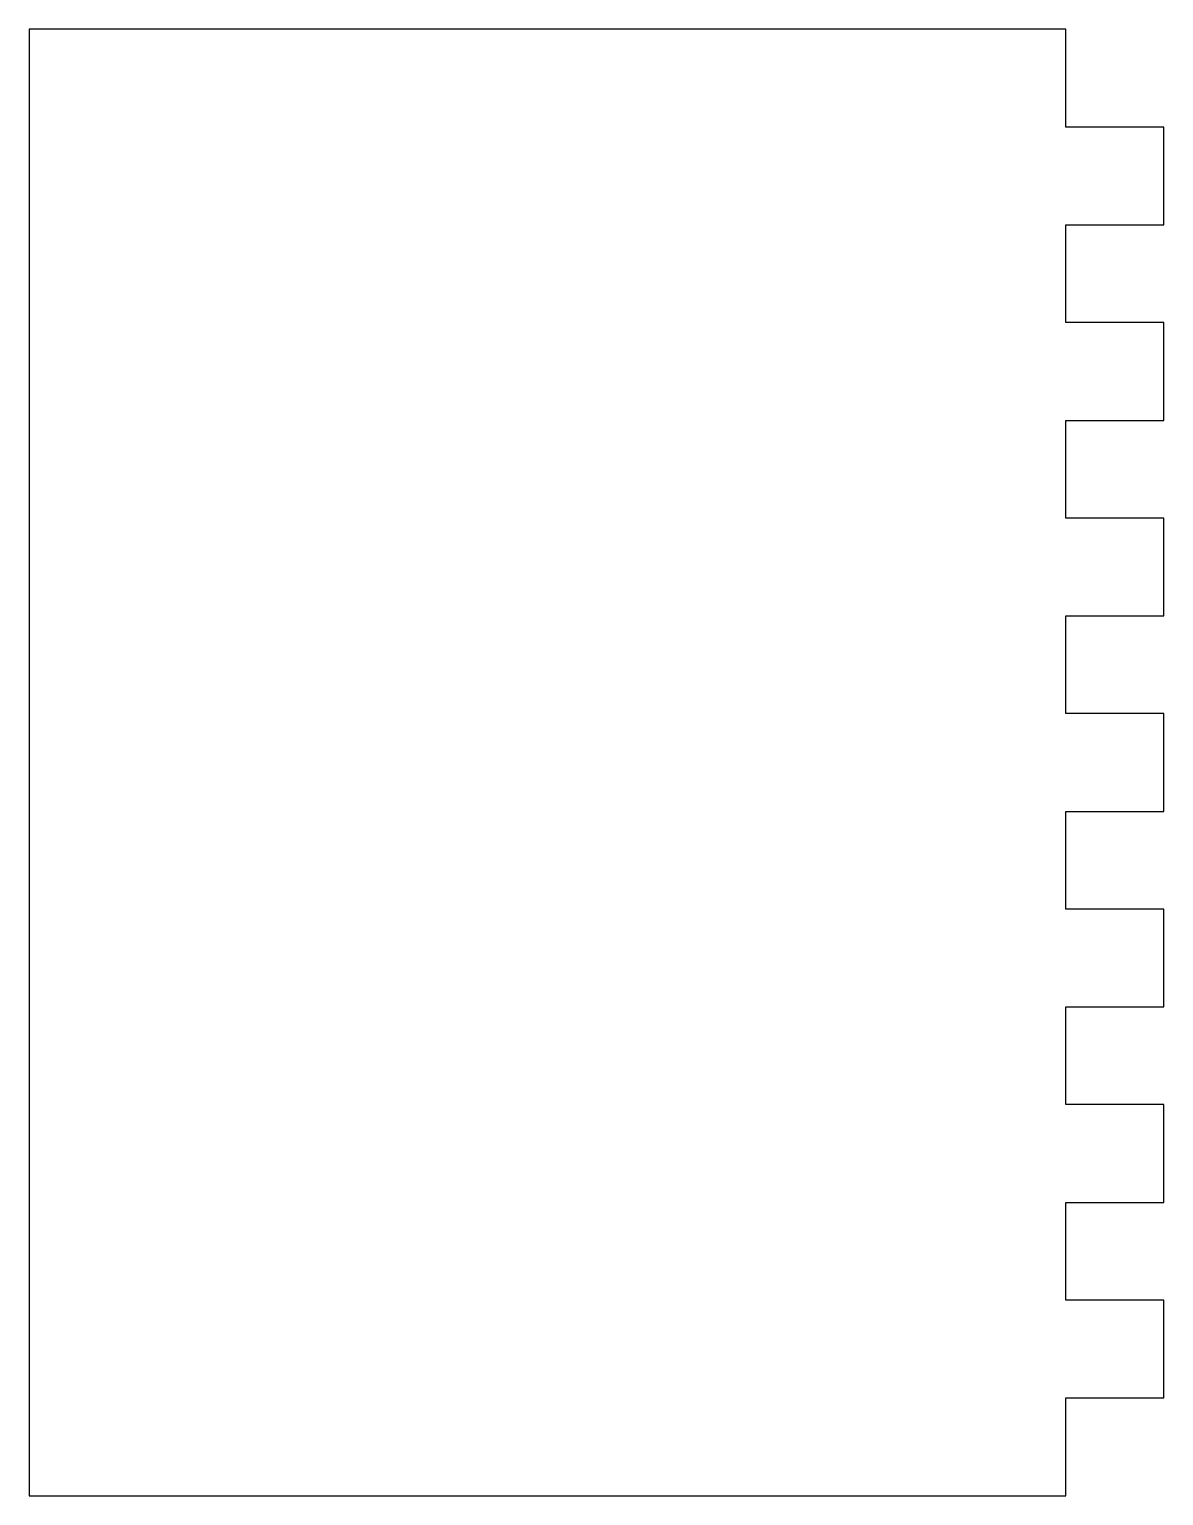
# Model space of a CAD drawing. Header units: millimetres. Extents: x 0 to 46.4, y 0 to 60.
import ezdxf

# ---------------------------------------------------------------- set-up
doc = ezdxf.new("R2010")
doc.units = ezdxf.units.MM

msp = doc.modelspace()

# ---------------------------------------------------------------- linework, layer by layer
for p, q in [((0, 60), (0, 60, 4)), ((0, 60), (0, 0)), ((0, 60, 4), (0, 0, 4)), ((0, 60), (0, 0)), ((42.426, 60), (0, 60)), ((0, 60, 4), (0, 0, 4)), ((42.426, 60, 4), (0, 60, 4)), ((42.426, 60), (0, 60)), ((0, 60), (0, 60, 4)), ((42.426, 60, 4), (0, 60, 4)), ((42.426, 56), (42.426, 60)), ((42.426, 56, 4), (42.426, 60, 4)), ((42.426, 60), (42.426, 60, 4)), ((42.426, 56), (42.426, 60)), ((42.426, 60), (42.426, 60, 4)), ((42.426, 56, 4), (42.426, 60, 4)), ((46.426, 56), (42.426, 56)), ((46.426, 56, 4), (42.426, 56, 4)), ((42.426, 56), (42.426, 56, 4)), ((46.426, 56), (42.426, 56)), ((42.426, 56), (42.426, 56, 4)), ((46.426, 56, 4), (42.426, 56, 4)), ((46.426, 52), (46.426, 56)), ((46.426, 52, 4), (46.426, 56, 4)), ((46.426, 56), (46.426, 56, 4)), ((46.426, 52), (46.426, 56)), ((46.426, 56), (46.426, 56, 4)), ((46.426, 52, 4), (46.426, 56, 4)), ((42.426, 52), (46.426, 52)), ((42.426, 48), (42.426, 52)), ((42.426, 48, 4), (42.426, 52, 4)), ((42.426, 52, 4), (46.426, 52, 4)), ((42.426, 48), (42.426, 52)), ((42.426, 52, 4), (42.426, 52)), ((42.426, 48, 4), (42.426, 52, 4)), ((42.426, 52), (46.426, 52)), ((42.426, 52, 4), (46.426, 52, 4)), ((42.426, 52, 4), (42.426, 52)), ((46.426, 52), (46.426, 52, 4)), ((46.426, 52), (46.426, 52, 4)), ((46.426, 48), (42.426, 48)), ((46.426, 48, 4), (42.426, 48, 4)), ((42.426, 48), (42.426, 48, 4)), ((46.426, 48), (42.426, 48)), ((42.426, 48), (42.426, 48, 4)), ((46.426, 48, 4), (42.426, 48, 4)), ((46.426, 44), (46.426, 48)), ((46.426, 44, 4), (46.426, 48, 4)), ((46.426, 48), (46.426, 48, 4)), ((46.426, 44), (46.426, 48)), ((46.426, 48), (46.426, 48, 4)), ((46.426, 44, 4), (46.426, 48, 4)), ((42.426, 44), (46.426, 44)), ((42.426, 40), (42.426, 44)), ((42.426, 40, 4), (42.426, 44, 4)), ((42.426, 44, 4), (46.426, 44, 4)), ((42.426, 40), (42.426, 44)), ((42.426, 44, 4), (42.426, 44)), ((42.426, 40, 4), (42.426, 44, 4)), ((42.426, 44), (46.426, 44)), ((42.426, 44, 4), (46.426, 44, 4)), ((42.426, 44, 4), (42.426, 44)), ((46.426, 44), (46.426, 44, 4)), ((46.426, 44), (46.426, 44, 4)), ((46.426, 40), (42.426, 40)), ((46.426, 40, 4), (42.426, 40, 4)), ((42.426, 40), (42.426, 40, 4)), ((46.426, 40), (42.426, 40)), ((42.426, 40), (42.426, 40, 4)), ((46.426, 40, 4), (42.426, 40, 4)), ((46.426, 36), (46.426, 40)), ((46.426, 36, 4), (46.426, 40, 4)), ((46.426, 40), (46.426, 40, 4)), ((46.426, 36), (46.426, 40)), ((46.426, 40), (46.426, 40, 4)), ((46.426, 36, 4), (46.426, 40, 4)), ((42.426, 36), (46.426, 36)), ((42.426, 32), (42.426, 36)), ((42.426, 32, 4), (42.426, 36, 4)), ((42.426, 36, 4), (46.426, 36, 4)), ((42.426, 32), (42.426, 36)), ((42.426, 36, 4), (42.426, 36)), ((42.426, 32, 4), (42.426, 36, 4)), ((42.426, 36), (46.426, 36)), ((42.426, 36, 4), (46.426, 36, 4)), ((42.426, 36, 4), (42.426, 36)), ((46.426, 36), (46.426, 36, 4)), ((46.426, 36), (46.426, 36, 4)), ((46.426, 32), (42.426, 32)), ((46.426, 32, 4), (42.426, 32, 4)), ((42.426, 32), (42.426, 32, 4)), ((46.426, 32), (42.426, 32)), ((42.426, 32), (42.426, 32, 4)), ((46.426, 32, 4), (42.426, 32, 4)), ((46.426, 28), (46.426, 32)), ((46.426, 28, 4), (46.426, 32, 4)), ((46.426, 32), (46.426, 32, 4)), ((46.426, 28), (46.426, 32)), ((46.426, 32), (46.426, 32, 4)), ((46.426, 28, 4), (46.426, 32, 4)), ((42.426, 28), (46.426, 28)), ((42.426, 24), (42.426, 28)), ((42.426, 24, 4), (42.426, 28, 4)), ((42.426, 28, 4), (46.426, 28, 4)), ((42.426, 24), (42.426, 28)), ((42.426, 28, 4), (42.426, 28)), ((42.426, 24, 4), (42.426, 28, 4)), ((42.426, 28), (46.426, 28)), ((42.426, 28, 4), (46.426, 28, 4)), ((42.426, 28, 4), (42.426, 28)), ((46.426, 28), (46.426, 28, 4)), ((46.426, 28), (46.426, 28, 4)), ((46.426, 24), (42.426, 24)), ((46.426, 24, 4), (42.426, 24, 4)), ((42.426, 24), (42.426, 24, 4)), ((46.426, 24), (42.426, 24)), ((42.426, 24), (42.426, 24, 4)), ((46.426, 24, 4), (42.426, 24, 4)), ((46.426, 20), (46.426, 24)), ((46.426, 20, 4), (46.426, 24, 4)), ((46.426, 24), (46.426, 24, 4)), ((46.426, 20), (46.426, 24)), ((46.426, 24), (46.426, 24, 4)), ((46.426, 20, 4), (46.426, 24, 4)), ((42.426, 20), (46.426, 20)), ((42.426, 16), (42.426, 20)), ((42.426, 16, 4), (42.426, 20, 4)), ((42.426, 20, 4), (46.426, 20, 4)), ((42.426, 16), (42.426, 20)), ((42.426, 20, 4), (42.426, 20)), ((42.426, 16, 4), (42.426, 20, 4)), ((42.426, 20), (46.426, 20)), ((42.426, 20, 4), (46.426, 20, 4)), ((42.426, 20, 4), (42.426, 20)), ((46.426, 20), (46.426, 20, 4)), ((46.426, 20), (46.426, 20, 4)), ((46.426, 16), (42.426, 16)), ((46.426, 16, 4), (42.426, 16, 4)), ((42.426, 16), (42.426, 16, 4)), ((46.426, 16), (42.426, 16)), ((42.426, 16), (42.426, 16, 4)), ((46.426, 16, 4), (42.426, 16, 4)), ((46.426, 12), (46.426, 16)), ((46.426, 12, 4), (46.426, 16, 4)), ((46.426, 16), (46.426, 16, 4)), ((46.426, 12), (46.426, 16)), ((46.426, 16), (46.426, 16, 4)), ((46.426, 12, 4), (46.426, 16, 4)), ((42.426, 12), (46.426, 12)), ((42.426, 8), (42.426, 12)), ((42.426, 8, 4), (42.426, 12, 4)), ((42.426, 12, 4), (46.426, 12, 4)), ((42.426, 8), (42.426, 12)), ((42.426, 12, 4), (42.426, 12)), ((42.426, 8, 4), (42.426, 12, 4)), ((42.426, 12), (46.426, 12)), ((42.426, 12, 4), (46.426, 12, 4)), ((42.426, 12, 4), (42.426, 12)), ((46.426, 12), (46.426, 12, 4)), ((46.426, 12), (46.426, 12, 4)), ((46.426, 8), (42.426, 8)), ((46.426, 8, 4), (42.426, 8, 4)), ((42.426, 8), (42.426, 8, 4)), ((46.426, 8), (42.426, 8)), ((42.426, 8), (42.426, 8, 4)), ((46.426, 8, 4), (42.426, 8, 4)), ((46.426, 4), (46.426, 8)), ((46.426, 4, 4), (46.426, 8, 4)), ((46.426, 4), (46.426, 8)), ((46.426, 8), (46.426, 8, 4)), ((46.426, 4, 4), (46.426, 8, 4)), ((46.426, 8), (46.426, 8, 4)), ((42.426, 0), (42.426, 4)), ((42.426, 4, 4), (42.426, 4)), ((42.426, 0, 4), (42.426, 4, 4)), ((42.426, 4), (46.426, 4)), ((42.426, 0), (42.426, 4)), ((42.426, 0, 4), (42.426, 4, 4)), ((42.426, 4, 4), (46.426, 4, 4)), ((42.426, 4), (46.426, 4)), ((42.426, 4, 4), (46.426, 4, 4)), ((42.426, 4, 4), (42.426, 4)), ((46.426, 4), (46.426, 4, 4)), ((46.426, 4), (46.426, 4, 4)), ((0, 0), (0, 0, 4)), ((0, 0), (42.426, 0)), ((0, 0, 4), (42.426, 0, 4)), ((0, 0), (0, 0, 4)), ((0, 0), (42.426, 0)), ((0, 0, 4), (42.426, 0, 4)), ((42.426, 0), (42.426, 0, 4)), ((42.426, 0), (42.426, 0, 4))]:
    msp.add_line(p, q)

doc.saveas('drawing.dxf')
